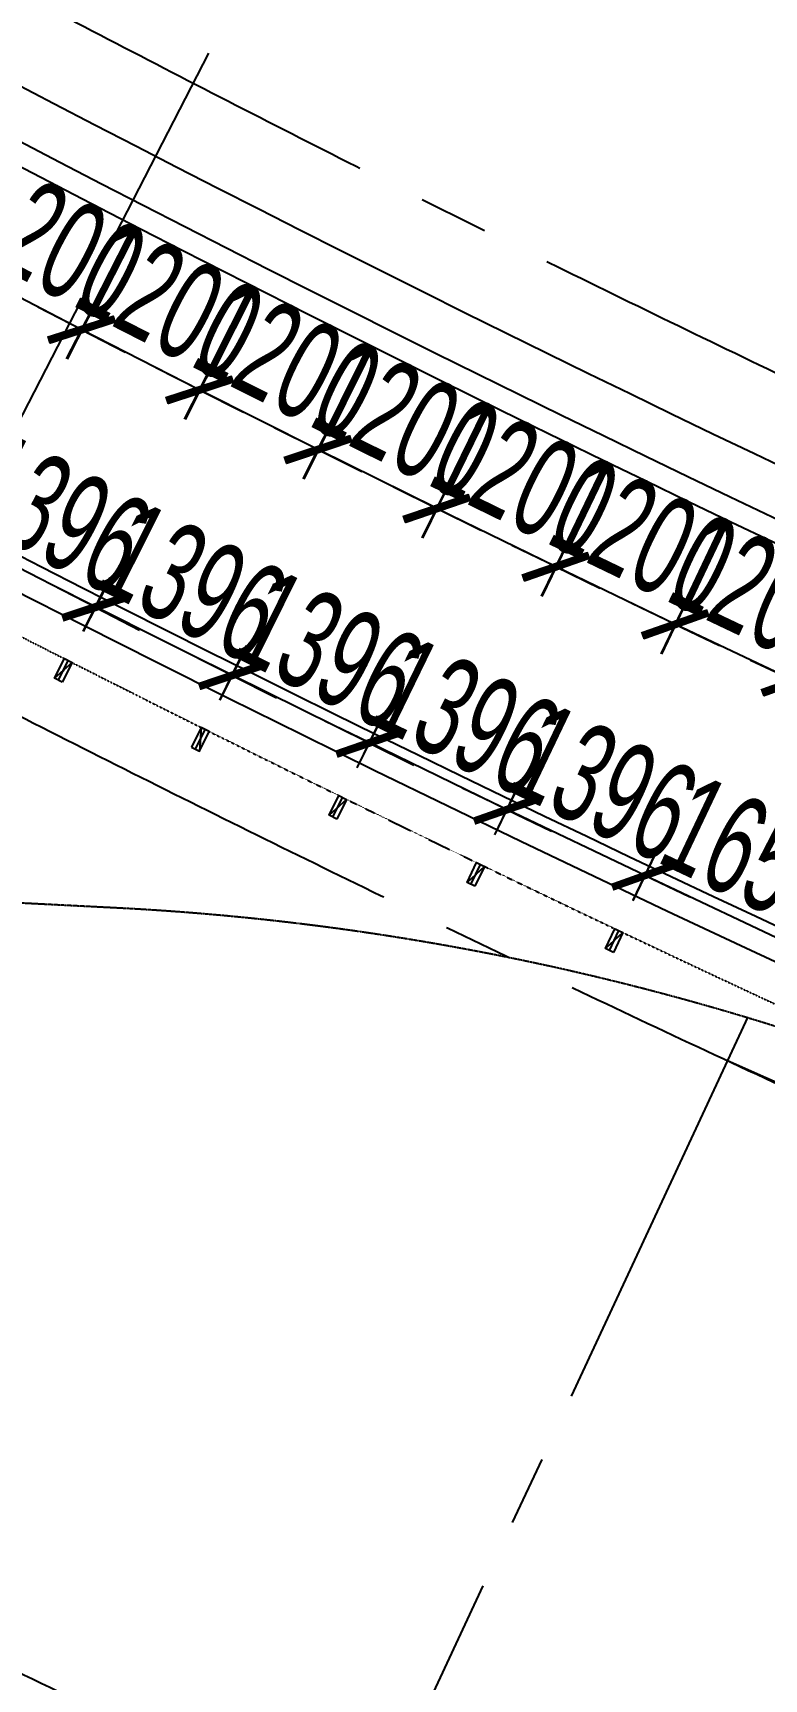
# Model space of a CAD drawing. Extents: x -668578 to 2331563, y -1202445 to 1620273.
# Drawn here: x 783843 to 790503, y 91569 to 106554 of the extents above; entities that cross this region are included whole.
import ezdxf

# ---------------------------------------------------------------- set-up
doc = ezdxf.new("R2010")
doc.units = 0
for name, pattern in [('CENTER2', [28.575, 19.05, -3.175, 3.175, -3.175]), ('DASH', [0.35, 0.25, -0.1]), ('DOT2', [0.125, 0, -0.125])]:
    doc.linetypes.add(name, pattern=pattern)
doc.layers.get('0').update_dxf_attribs({"color": 8})
doc.layers.get('Defpoints').update_dxf_attribs({"color": 8})
for name, color, linetype in [('#标注', 8, 'Continuous'), ('#轴线', 8, 'CENTER2'), ('A-AL', 8, 'Continuous'), ('A-FLOR-OTLN', 8, 'DOT2'), ('A-ROOF-DRAN', 8, 'Continuous'), ('A-WIND-FRAM', 8, 'Continuous'), ('dim', 8, 'Continuous'), ('外轮廓', 8, 'Continuous'), ('建-消防-防火分区填充', 8, 'Continuous')]:
    doc.layers.add(name, color=color, linetype=linetype)
doc.styles.add('JHZX', font='jrs.shx', dxfattribs={"width": 0.6, "bigfont": 'jhz.shx'})
doc.dimstyles.new('JZBZ-300', dxfattribs={"dimscale": 300, "dimtxt": 3, "dimasz": 1.5, "dimexe": 1, "dimexo": 1, "dimgap": 0.5, "dimtad": 1, "dimdec": 0, "dimdsep": 46, "dimtxsty": 'JHZX', "dimblk1": 'ARCHTICK', "dimblk2": 'ARCHTICK', "dimsah": 1, "dimcen": 0, "dimclrd": 1, "dimclre": 1, "dimclrt": 2, "dimazin": 2, "dimtfac": 1, "dimtdec": 0, "dimtix": 1, "dimtmove": 0, "dimatfit": 3, "dimfxl": 0, "dimtolj": 1, "dimlwd": -1, "dimlwe": -1, "dimarcsym": 0})
doc.dimstyles.new('JZBZ-400', dxfattribs={"dimscale": 400, "dimtxt": 3, "dimasz": 1.5, "dimexe": 1, "dimexo": 1, "dimgap": 0.5, "dimtad": 1, "dimdec": 0, "dimdsep": 46, "dimtxsty": 'JHZX', "dimblk1": 'ARCHTICK', "dimblk2": 'ARCHTICK', "dimsah": 1, "dimcen": 0, "dimclrd": 1, "dimclre": 1, "dimclrt": 2, "dimazin": 2, "dimtfac": 1, "dimtdec": 0, "dimtix": 1, "dimtmove": 0, "dimatfit": 3, "dimfxl": 0, "dimtolj": 1, "dimlwd": -1, "dimlwe": -1, "dimarcsym": 0})

# ---------------------------------------------------------------- blocks, each defined once
blk = doc.blocks.new('_ARCHTICK')
at = {"color": 0, "linetype": 'ByBlock', "const_width": 0.15}
blk.add_lwpolyline([(-0.5, -0.5), (0.5, 0.5)], dxfattribs=at)
blk = doc.blocks.new('*D2939')
at = {"layer": '#标注', "ltscale": 300, "transparency": 16777216}
for p, q in [((-1773, -1481), (-9342, -7863)), ((165914, -92056), (164727, -101884))]:
    blk.add_line(p, q, dxfattribs=at)
blk.add_arc((197092, 166179), 269610, 220.13382, 263.11563, dxfattribs=at)
at = {"layer": 'Defpoints', "color": 0, "ltscale": 300, "transparency": 16777216}
for p in [(197092, 166179), (-1467, -1224), (40380, -53208), (165962, -91659)]:
    blk.add_point(p, dxfattribs=at)
at = {"layer": '#标注', "ltscale": 300, "transparency": 16777216, "xscale": 600, "yscale": 600, "zscale": 600}
for p, rotation in [((-9036, -7605), 130.1338192809485), ((164775, -101487), 353.1156299250187)]:
    blk.add_blockref('_ARCHTICK', p, dxfattribs=dict(at, rotation=rotation))
at = {"layer": '#标注', "ltscale": 300, "transparency": 16777216, "insert": (69342, -70334), "char_height": 1200, "attachment_point": 5, "rotation": 331.6247, "style": 'JHZX'}
blk.add_mtext('\\A1;42.98°', dxfattribs=at)
blk = doc.blocks.new('*D262')
at = {"layer": 'Defpoints', "color": 0, "ltscale": 300, "transparency": 16777216}
for p in [(789418, 98884), (789182, 98387), (790679, 97678)]:
    blk.add_point(p, dxfattribs=at)
at = {"layer": 'dim', "color": 1, "ltscale": 300, "transparency": 16777216}
for p, q in [((789311, 98658), (789546, 99155)), ((790914, 98175), (789418, 98884)), ((790807, 97949), (791043, 98446))]:
    blk.add_line(p, q, dxfattribs=at)
at = {"layer": 'dim', "color": 1, "ltscale": 300, "transparency": 16777216, "xscale": 450, "yscale": 450, "zscale": 450}
for p, rotation in [((789418, 98884), 154.6409131968624), ((790914, 98175), 334.6409131968624)]:
    blk.add_blockref('_ARCHTICK', p, dxfattribs=dict(at, rotation=rotation))
at = {"layer": 'dim', "color": 2, "ltscale": 300, "transparency": 16777216, "insert": (790423, 99072), "char_height": 900, "attachment_point": 5, "rotation": 334.6409, "style": 'JHZX'}
blk.add_mtext('\\A1;1656', dxfattribs=at)
blk = doc.blocks.new('*D263')
at = {"layer": 'Defpoints', "color": 0, "ltscale": 300, "transparency": 16777216}
for p in [(788160, 99485), (787920, 98984), (789180, 98382)]:
    blk.add_point(p, dxfattribs=at)
at = {"layer": 'dim', "color": 1, "ltscale": 300, "transparency": 16777216}
for p, q in [((788160, 99485), (787754, 99679)), ((788049, 99254), (788289, 99756)), ((789419, 98883), (788160, 99485)), ((789309, 98652), (789549, 99154)), ((789419, 98883), (789825, 98689))]:
    blk.add_line(p, q, dxfattribs=at)
at = {"layer": 'dim', "color": 1, "ltscale": 300, "transparency": 16777216, "xscale": 450, "yscale": 450, "zscale": 450}
for p, rotation in [((788160, 99485), 334.4524625126198), ((789419, 98883), 154.4524625126199)]:
    blk.add_blockref('_ARCHTICK', p, dxfattribs=dict(at, rotation=rotation))
at = {"layer": 'dim', "color": 2, "ltscale": 300, "transparency": 16777216, "insert": (789048, 99726), "char_height": 900, "attachment_point": 5, "rotation": 334.4525, "style": 'JHZX'}
blk.add_mtext('\\A1;1396', dxfattribs=at)
blk = doc.blocks.new('*D264')
at = {"layer": 'Defpoints', "color": 0, "ltscale": 300, "transparency": 16777216}
for p in [(786907, 100093), (786664, 99594), (787920, 98984)]:
    blk.add_point(p, dxfattribs=at)
at = {"layer": 'dim', "color": 1, "ltscale": 300, "transparency": 16777216}
for p, q in [((786907, 100093), (786502, 100290)), ((786796, 99864), (787038, 100363)), ((788163, 99482), (786907, 100093)), ((788051, 99253), (788294, 99752)), ((788163, 99482), (788567, 99286))]:
    blk.add_line(p, q, dxfattribs=at)
at = {"layer": 'dim', "color": 1, "ltscale": 300, "transparency": 16777216, "xscale": 450, "yscale": 450, "zscale": 450}
for p, rotation in [((786907, 100093), 334.0754169138369), ((788163, 99482), 154.0754169138368)]:
    blk.add_blockref('_ARCHTICK', p, dxfattribs=dict(at, rotation=rotation))
at = {"layer": 'dim', "color": 2, "ltscale": 300, "transparency": 16777216, "insert": (787797, 100327), "char_height": 900, "attachment_point": 5, "rotation": 334.0754, "style": 'JHZX'}
blk.add_mtext('\\A1;1396', dxfattribs=at)
blk = doc.blocks.new('*D265')
at = {"layer": 'Defpoints', "color": 0, "ltscale": 300, "transparency": 16777216}
for p in [(785657, 100707), (785413, 100213), (786664, 99594)]:
    blk.add_point(p, dxfattribs=at)
at = {"layer": 'dim', "color": 1, "ltscale": 300, "transparency": 16777216}
for p, q in [((785657, 100707), (785254, 100907)), ((785546, 100481), (785790, 100976)), ((786909, 100089), (785657, 100707)), ((786797, 99863), (787042, 100357)), ((786909, 100089), (787312, 99889))]:
    blk.add_line(p, q, dxfattribs=at)
at = {"layer": 'dim', "color": 1, "ltscale": 300, "transparency": 16777216, "xscale": 450, "yscale": 450, "zscale": 450}
for p, rotation in [((785657, 100707), 333.6984667436442), ((786909, 100089), 153.6984667436442)]:
    blk.add_blockref('_ARCHTICK', p, dxfattribs=dict(at, rotation=rotation))
at = {"layer": 'dim', "color": 2, "ltscale": 300, "transparency": 16777216, "insert": (786549, 100936), "char_height": 900, "attachment_point": 5, "rotation": 333.6985, "style": 'JHZX'}
blk.add_mtext('\\A1;1396', dxfattribs=at)
blk = doc.blocks.new('*D266')
at = {"layer": 'Defpoints', "color": 0, "ltscale": 300, "transparency": 16777216}
for p in [(784412, 101330), (784166, 100839), (785413, 100213)]:
    blk.add_point(p, dxfattribs=at)
at = {"layer": 'dim', "color": 1, "ltscale": 300, "transparency": 16777216}
for p, q in [((784412, 101330), (784010, 101532)), ((784300, 101107), (784547, 101598)), ((785659, 100703), (784412, 101330)), ((785548, 100481), (785794, 100971)), ((785659, 100703), (786061, 100501))]:
    blk.add_line(p, q, dxfattribs=at)
at = {"layer": 'dim', "color": 1, "ltscale": 300, "transparency": 16777216, "xscale": 450, "yscale": 450, "zscale": 450}
for p, rotation in [((784412, 101330), 333.3214273632556), ((785659, 100703), 153.3214273632556)]:
    blk.add_blockref('_ARCHTICK', p, dxfattribs=dict(at, rotation=rotation))
at = {"layer": 'dim', "color": 2, "ltscale": 300, "transparency": 16777216, "insert": (785305, 101552), "char_height": 900, "attachment_point": 5, "rotation": 333.3214, "style": 'JHZX'}
blk.add_mtext('\\A1;1396', dxfattribs=at)
blk = doc.blocks.new('*D267')
at = {"layer": 'Defpoints', "color": 0, "ltscale": 300, "transparency": 16777216}
for p in [(783174, 101963), (782924, 101478), (784166, 100839)]:
    blk.add_point(p, dxfattribs=at)
at = {"layer": 'dim', "color": 1, "ltscale": 300, "transparency": 16777216}
for p, q in [((783062, 101745), (783311, 102230)), ((783174, 101963), (782774, 102169)), ((784415, 101324), (783174, 101963)), ((784303, 101106), (784553, 101591)), ((784415, 101324), (784815, 101118))]:
    blk.add_line(p, q, dxfattribs=at)
at = {"layer": 'dim', "color": 1, "ltscale": 300, "transparency": 16777216, "xscale": 450, "yscale": 450, "zscale": 450}
for p, rotation in [((783174, 101963), 332.7558265952266), ((784415, 101324), 152.7558265952265)]:
    blk.add_blockref('_ARCHTICK', p, dxfattribs=dict(at, rotation=rotation))
at = {"layer": 'dim', "color": 2, "ltscale": 300, "transparency": 16777216, "insert": (784069, 102177), "char_height": 900, "attachment_point": 5, "rotation": 332.7558, "style": 'JHZX'}
blk.add_mtext('\\A1;1396', dxfattribs=at)
blk = doc.blocks.new('*D1364')
at = {"layer": '#标注', "color": 1, "ltscale": 300, "transparency": 16777216}
for p, q in [((791195, 101521), (790661, 100380)), ((792282, 101013), (791748, 99871)), ((790788, 100651), (790380, 100842)), ((791875, 100143), (790788, 100651)), ((791875, 100143), (792283, 99952))]:
    blk.add_line(p, q, dxfattribs=at)
at = {"layer": 'Defpoints', "color": 0, "ltscale": 300, "transparency": 16777216}
for p in [(791322, 101793), (792409, 101285), (790788, 100651)]:
    blk.add_point(p, dxfattribs=at)
at = {"layer": '#标注', "color": 1, "ltscale": 300, "transparency": 16777216, "xscale": 450, "yscale": 450, "zscale": 450}
for p, rotation in [((790788, 100651), 334.9368430914446), ((791875, 100143), 154.9368430914447)]:
    blk.add_blockref('_ARCHTICK', p, dxfattribs=dict(at, rotation=rotation))
at = {"layer": '#标注', "color": 2, "ltscale": 300, "transparency": 16777216, "insert": (791586, 100941), "char_height": 900, "attachment_point": 5, "rotation": 334.9368, "style": 'JHZX'}
blk.add_mtext('\\A1;1200', dxfattribs=at)
blk = doc.blocks.new('*D1365')
at = {"layer": '#标注', "color": 1, "ltscale": 300, "transparency": 16777216}
for p, q in [((790109, 102037), (789569, 100898)), ((791193, 101522), (790653, 100384)), ((789697, 101169), (789291, 101362)), ((790781, 100655), (789697, 101169)), ((790781, 100655), (791188, 100462))]:
    blk.add_line(p, q, dxfattribs=at)
at = {"layer": 'Defpoints', "color": 0, "ltscale": 300, "transparency": 16777216}
for p in [(790238, 102308), (791322, 101793), (789697, 101169)]:
    blk.add_point(p, dxfattribs=at)
at = {"layer": '#标注', "color": 1, "ltscale": 300, "transparency": 16777216, "xscale": 450, "yscale": 450, "zscale": 450}
for p, rotation in [((789697, 101169), 334.6065287247832), ((790781, 100655), 154.6065287247832)]:
    blk.add_blockref('_ARCHTICK', p, dxfattribs=dict(at, rotation=rotation))
at = {"layer": '#标注', "color": 2, "ltscale": 300, "transparency": 16777216, "insert": (790497, 101454), "char_height": 900, "attachment_point": 5, "rotation": 334.6065, "style": 'JHZX'}
blk.add_mtext('\\A1;1200', dxfattribs=at)
blk = doc.blocks.new('*D1366')
at = {"layer": '#标注', "color": 1, "ltscale": 300, "transparency": 16777216}
for p, q in [((789027, 102558), (788480, 101423)), ((790108, 102038), (789561, 100902)), ((788610, 101693), (788204, 101888)), ((789691, 101172), (788610, 101693)), ((789691, 101172), (790096, 100977))]:
    blk.add_line(p, q, dxfattribs=at)
at = {"layer": 'Defpoints', "color": 0, "ltscale": 300, "transparency": 16777216}
for p in [(789157, 102829), (790238, 102308), (788610, 101693)]:
    blk.add_point(p, dxfattribs=at)
at = {"layer": '#标注', "color": 1, "ltscale": 300, "transparency": 16777216, "xscale": 450, "yscale": 450, "zscale": 450}
for p, rotation in [((788610, 101693), 334.2762143581215), ((789691, 101172), 154.2762143581215)]:
    blk.add_blockref('_ARCHTICK', p, dxfattribs=dict(at, rotation=rotation))
at = {"layer": '#标注', "color": 2, "ltscale": 300, "transparency": 16777216, "insert": (789411, 101973), "char_height": 900, "attachment_point": 5, "rotation": 334.2762, "style": 'JHZX'}
blk.add_mtext('\\A1;1200', dxfattribs=at)
blk = doc.blocks.new('*D1367')
at = {"layer": '#标注', "color": 1, "ltscale": 300, "transparency": 16777216}
for p, q in [((787947, 103086), (787393, 101954)), ((789025, 102559), (788471, 101427)), ((787525, 102223), (787121, 102421)), ((788603, 101696), (787525, 102223)), ((788603, 101696), (789008, 101499))]:
    blk.add_line(p, q, dxfattribs=at)
at = {"layer": 'Defpoints', "color": 0, "ltscale": 300, "transparency": 16777216}
for p in [(788079, 103356), (789157, 102829), (787525, 102223)]:
    blk.add_point(p, dxfattribs=at)
at = {"layer": '#标注', "color": 1, "ltscale": 300, "transparency": 16777216, "xscale": 450, "yscale": 450, "zscale": 450}
for p, rotation in [((787525, 102223), 333.9458999914606), ((788603, 101696), 153.9458999914605)]:
    blk.add_blockref('_ARCHTICK', p, dxfattribs=dict(at, rotation=rotation))
at = {"layer": '#标注', "color": 2, "ltscale": 300, "transparency": 16777216, "insert": (788328, 102499), "char_height": 900, "attachment_point": 5, "rotation": 333.9459, "style": 'JHZX'}
blk.add_mtext('\\A1;1200', dxfattribs=at)
blk = doc.blocks.new('*D1368')
at = {"layer": '#标注', "color": 1, "ltscale": 300, "transparency": 16777216}
for p, q in [((786871, 103620), (786310, 102491)), ((786444, 102760), (786041, 102960)), ((787946, 103087), (787385, 101958)), ((787519, 102227), (786444, 102760)), ((787519, 102227), (787922, 102027))]:
    blk.add_line(p, q, dxfattribs=at)
at = {"layer": 'Defpoints', "color": 0, "ltscale": 300, "transparency": 16777216}
for p in [(787004, 103889), (788079, 103356), (786444, 102760)]:
    blk.add_point(p, dxfattribs=at)
at = {"layer": '#标注', "color": 1, "ltscale": 300, "transparency": 16777216, "xscale": 450, "yscale": 450, "zscale": 450}
for p, rotation in [((786444, 102760), 333.6155856247975), ((787519, 102227), 153.6155856247975)]:
    blk.add_blockref('_ARCHTICK', p, dxfattribs=dict(at, rotation=rotation))
at = {"layer": '#标注', "color": 2, "ltscale": 300, "transparency": 16777216, "insert": (787248, 103031), "char_height": 900, "attachment_point": 5, "rotation": 333.6156, "style": 'JHZX'}
blk.add_mtext('\\A1;1200', dxfattribs=at)
blk = doc.blocks.new('*D1369')
at = {"layer": '#标注', "color": 1, "ltscale": 300, "transparency": 16777216}
for p, q in [((785797, 104160), (785230, 103035)), ((786869, 103621), (786302, 102495)), ((785365, 103303), (784963, 103505)), ((786437, 102763), (785365, 103303)), ((786437, 102763), (786839, 102561))]:
    blk.add_line(p, q, dxfattribs=at)
at = {"layer": 'Defpoints', "color": 0, "ltscale": 300, "transparency": 16777216}
for p in [(785932, 104428), (787004, 103889), (785365, 103303)]:
    blk.add_point(p, dxfattribs=at)
at = {"layer": '#标注', "color": 1, "ltscale": 300, "transparency": 16777216, "xscale": 450, "yscale": 450, "zscale": 450}
for p, rotation in [((785365, 103303), 333.285271258137), ((786437, 102763), 153.285271258137)]:
    blk.add_blockref('_ARCHTICK', p, dxfattribs=dict(at, rotation=rotation))
at = {"layer": '#标注', "color": 2, "ltscale": 300, "transparency": 16777216, "insert": (786171, 103569), "char_height": 900, "attachment_point": 5, "rotation": 333.2853, "style": 'JHZX'}
blk.add_mtext('\\A1;1200', dxfattribs=at)
blk = doc.blocks.new('*D1370')
at = {"layer": '#标注', "color": 1, "ltscale": 300, "transparency": 16777216}
for p, q in [((784727, 104707), (784154, 103584)), ((785796, 104161), (785222, 103039)), ((784290, 103851), (783889, 104056)), ((785359, 103306), (784290, 103851)), ((785359, 103306), (785760, 103101))]:
    blk.add_line(p, q, dxfattribs=at)
at = {"layer": 'Defpoints', "color": 0, "ltscale": 300, "transparency": 16777216}
for p in [(784863, 104974), (785932, 104428), (784290, 103851)]:
    blk.add_point(p, dxfattribs=at)
at = {"layer": '#标注', "color": 1, "ltscale": 300, "transparency": 16777216, "xscale": 450, "yscale": 450, "zscale": 450}
for p, rotation in [((784290, 103851), 332.9549568914711), ((785359, 103306), 152.954956891471)]:
    blk.add_blockref('_ARCHTICK', p, dxfattribs=dict(at, rotation=rotation))
at = {"layer": '#标注', "color": 2, "ltscale": 300, "transparency": 16777216, "insert": (785097, 104113), "char_height": 900, "attachment_point": 5, "rotation": 332.955, "style": 'JHZX'}
blk.add_mtext('\\A1;1200', dxfattribs=at)
blk = doc.blocks.new('*D1371')
at = {"layer": '#标注', "color": 1, "ltscale": 300, "transparency": 16777216}
for p, q in [((783660, 105259), (783080, 104140)), ((783218, 104407), (782818, 104613)), ((784725, 104708), (784146, 103588)), ((784284, 103855), (783218, 104407)), ((784284, 103855), (784683, 103648))]:
    blk.add_line(p, q, dxfattribs=at)
at = {"layer": 'Defpoints', "color": 0, "ltscale": 300, "transparency": 16777216}
for p in [(783798, 105526), (784863, 104974), (783218, 104407)]:
    blk.add_point(p, dxfattribs=at)
at = {"layer": '#标注', "color": 1, "ltscale": 300, "transparency": 16777216, "xscale": 450, "yscale": 450, "zscale": 450}
for p, rotation in [((783218, 104407), 332.6246425248109), ((784284, 103855), 152.6246425248109)]:
    blk.add_blockref('_ARCHTICK', p, dxfattribs=dict(at, rotation=rotation))
at = {"layer": '#标注', "color": 2, "ltscale": 300, "transparency": 16777216, "insert": (784027, 104663), "char_height": 900, "attachment_point": 5, "rotation": 332.6246, "style": 'JHZX'}
blk.add_mtext('\\A1;1200', dxfattribs=at)
blk = doc.blocks.new('幕墙分隔')
for p, q in [((-40, -100), (40, 100)), ((0, 100), (0, -100))]:
    blk.add_line(p, q)
blk.add_lwpolyline([(-40, 100), (40, 100), (40, -100), (-40, -100)], close=True)
blk = doc.blocks.new('A$C47405904')
at = {"layer": 'A-AL'}
for points in [[(-89278, 9481, -0.031021), (-108755, 27069, 0.415715), (-113080, 27106), (-145267, -4699, 0.412976), (-145302, -9004, 0.149442), (-10240, -82596, 0.358696), (-6809, -80780)], [(-23311, -21874, -0.064773), (-71512, 1542, 0.089348), (-79518, 4959), (-80049, 5081, -0.111413), (-89357, 9543)]]:
    blk.add_lwpolyline(points, format="xyb", dxfattribs=at)
at = {"layer": 'A-FLOR-OTLN'}
for radius, start, end in [(212150, 224.36474, 258.37779), (262600, 224.41582, 258.41493)]:
    blk.add_arc((42590, 175095), radius, start, end, dxfattribs=at)
at = {"layer": 'A-ROOF-DRAN'}
for radius, end in [(211500, 263.30526), (211800, 259.3487)]:
    blk.add_arc((42590, 175095), radius, 233.70702, end, dxfattribs=at)
at = {"layer": '外轮廓', "color": 3, "linetype": 'DASH', "ltscale": 5}
blk.add_lwpolyline([(-109158, 16478), (-135454, -11643, 0.41242), (-135330, -15318, 0.140163), (-7770, -80593, 0.412914), (-4719, -78556), (3836, -36160, 0.415851), (1787, -33095, -0.057061), (-44213, -18484, 0.041227), (-47955, -17165, 0.051572), (-52855, -16406), (-54407, -16327, -0.116659), (-64974, -13255, -0.058192), (-105484, 16602, 0.414617), (-109158, 16478)], format="xyb", close=True, dxfattribs=at)
at = {"layer": '外轮廓', "color": 3}
blk.add_lwpolyline([(-22739, -22538), (-22739, -22538, -0.065678), (-71758, 1166, 0.089348), (-79617, 4520), (-80148, 4642, -0.112531), (-89717, 9256)], format="xyb", dxfattribs=at)
blk.add_arc((42590, 175095), 208350, 236.67752, 251.76338, dxfattribs=at)
at = {"layer": '建-消防-防火分区填充'}
blk.add_line((-47283, -17796), (-39599, -21193), dxfattribs=at)
for p in [(-53331, -14244), (-52083, -14871), (-50831, -15490), (-49575, -16101), (-48315, -16703)]:
    blk.add_point(p, dxfattribs=at)
at = {"layer": 'A-WIND-FRAM'}
for p, rotation in [((-53331, -14244), 153.1328589140149), ((-50831, -15490), 153.8868467486223), ((-49575, -16101), 154.2638803609041), ((-48315, -16703), 154.6409131967736)]:
    blk.add_blockref('幕墙分隔', p, dxfattribs=dict(at, rotation=rotation))
at = {"layer": 'A-WIND-FRAM', "xscale": -1, "rotation": 153.5098939268022}
blk.add_blockref('幕墙分隔', (-52083, -14871), dxfattribs=at)
blk = doc.blocks.new('DSGDFG')
at = {"layer": '#标注', "ltscale": 300}
blk.add_arc((197092.2, 166179.2), 257800, 220.136073, 263.11563, dxfattribs=at)
at = {"layer": '#轴线', "ltscale": 200}
for p, q in [((110342.2, -2298.4), (78196.4, -64728.8)), ((117060, -5591.3), (87404.4, -69240.3))]:
    blk.add_line(p, q, dxfattribs=at)
for radius in [206950, 212800, 220600, 228400, 236200, 244000, 251800, 257800]:
    blk.add_arc((197092.2, 166179.2), radius, 218.438892, 265.140584, dxfattribs=at)
at = {"layer": '#标注', "ltscale": 300}
dim = blk.add_angular_dim_3p(base=(40379.7, -53208.3), center=(197092.1, 166179.2), p1=(-1467, -1223.5), p2=(165961.7, -91658.5), dimstyle='JZBZ-400', override={"dimclrd": 256, "dimclre": 256, "dimclrt": 256}, dxfattribs=at)
dim.commit()
dim.dimension.update_dxf_attribs({"geometry": '*D2939', "text_midpoint": (69341.6, -70334.5)})
blk = doc.blocks.new('HGDTRET')
at = {"layer": 'dim', "ltscale": 300}
blk.add_arc((880041, 290089.1), 262600, 224.98133, 258.268049, dxfattribs=at)
for p1, p2, distance, picture, middle in [((784165.5, 100839.3), (782924.4, 101478.4), -545.5, '*D267', (784069.3, 102177.2)), ((785413, 100212.5), (784165.5, 100839.3), -548.8, '*D266', (785305, 101552.4)), ((786664.5, 99593.9), (785413, 100212.5), -551.7, '*D265', (786549, 100935.7)), ((787920, 98983.6), (786664.5, 99593.9), -554.7, '*D264', (787797.1, 100327.3)), ((789179.6, 98381.5), (787920, 98983.6), -556.2, '*D263', (789048.4, 99725.7)), ((790678.7, 97678), (789182.3, 98387.2), -549.9, '*D262', (790423, 99071.7))]:
    dim = blk.add_aligned_dim(p1=p1, p2=p2, distance=distance, dimstyle='JZBZ-300', dxfattribs=at)
    dim.commit()
    dim.dimension.update_dxf_attribs({"geometry": picture, "text_midpoint": middle})
blk = doc.blocks.new('HRTYTET')
at = {"layer": '#标注', "ltscale": 300}
for p1, p2, picture, middle in [((784863.1, 104974.1), (783797.5, 105525.9), '*D1371', (784026.6, 104663.5)), ((785931.9, 104428.4), (784863.1, 104974.1), '*D1370', (785097.2, 104113)), ((787003.8, 103889), (785931.9, 104428.4), '*D1369', (786171, 103568.7)), ((788078.8, 103355.7), (787003.8, 103889), '*D1368', (787247.8, 103030.7)), ((789156.9, 102828.7), (788078.8, 103355.7), '*D1367', (788327.8, 102498.8)), ((790237.9, 102307.8), (789156.9, 102828.7), '*D1366', (789410.7, 101973.2)), ((791322, 101793.2), (790237.9, 102307.8), '*D1365', (790496.7, 101453.9)), ((792409, 101284.9), (791322, 101793.2), '*D1364', (791585.7, 100940.8))]:
    dim = blk.add_aligned_dim(p1=p1, p2=p2, distance=1260.5, dimstyle='JZBZ-300', override={"dimfxl": 200}, dxfattribs=at)
    dim.commit()
    dim.dimension.update_dxf_attribs({"geometry": picture, "text_midpoint": middle})

msp = doc.modelspace()

# ---------------------------------------------------------------- block references
at = {"layer": '#标注'}
for name, p in [('HGDTRET', (0, 0)), ('DSGDFG', (682948.9, 123910))]:
    msp.add_blockref(name, p, dxfattribs=at)
at = {"layer": 'dim', "ltscale": 300}
msp.add_blockref('A$C47405904', (837451.5, 114994.4), dxfattribs=at)
at = {"layer": 'dim'}
msp.add_blockref('HRTYTET', (0, 0), dxfattribs=at)

doc.saveas('drawing.dxf')
